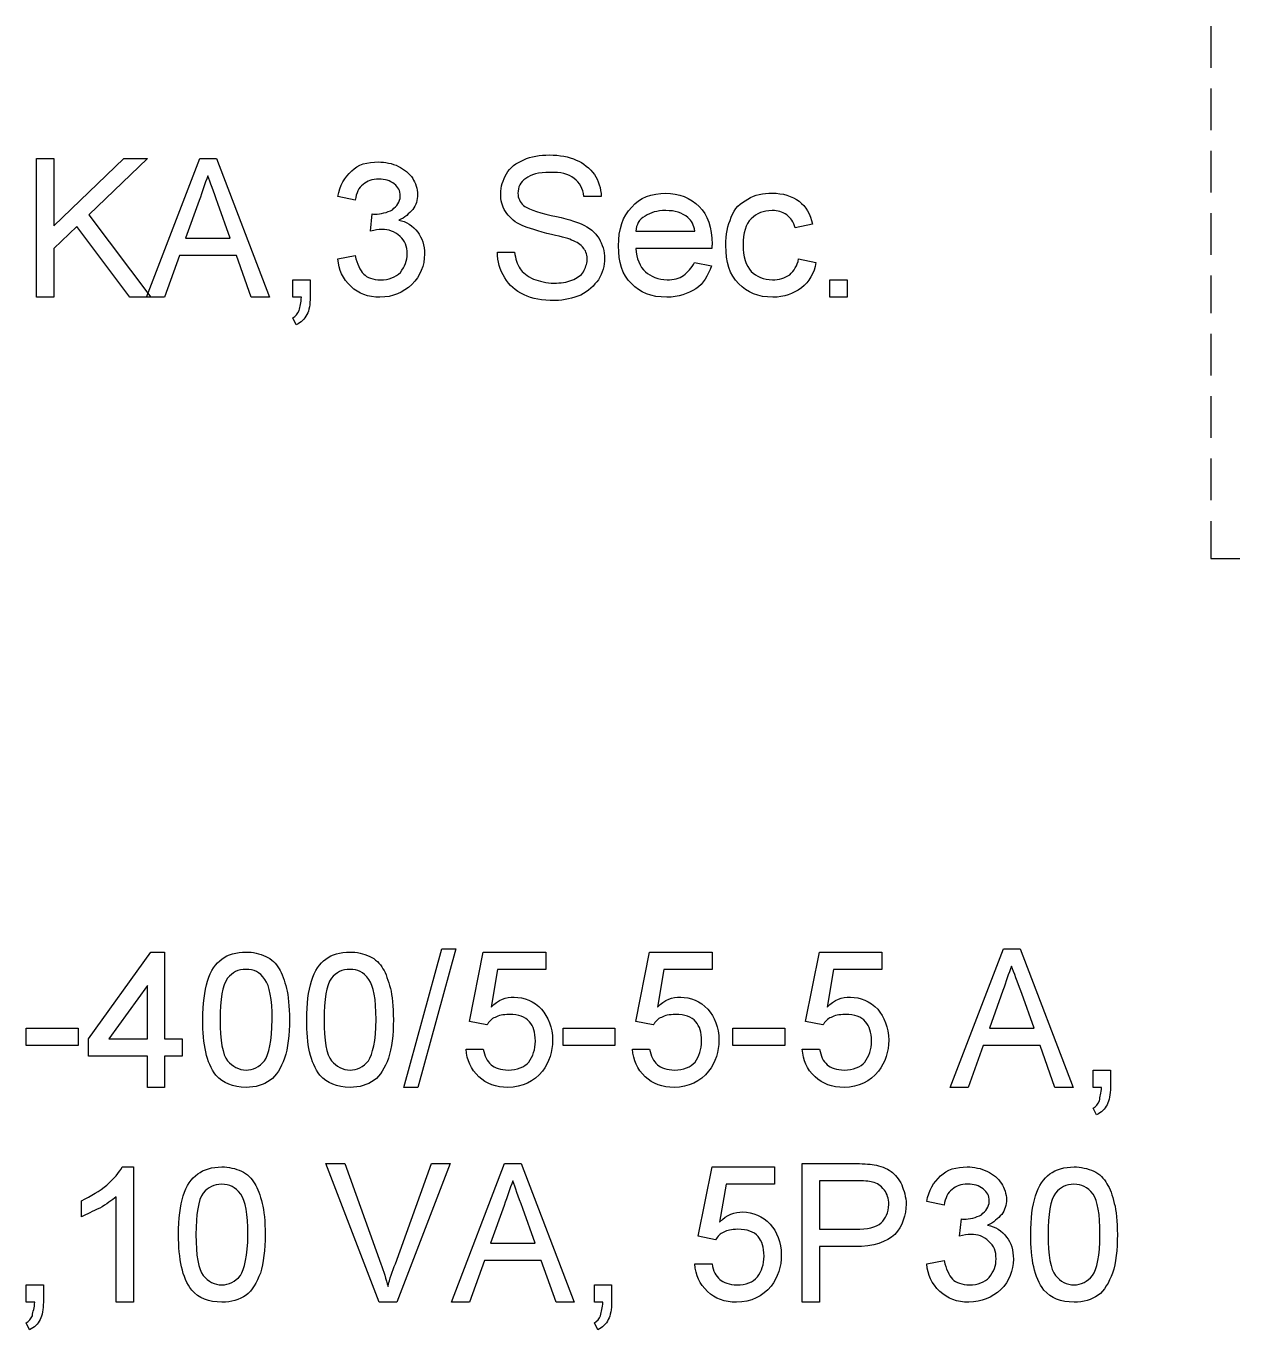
# Model space of a CAD drawing. Header units: millimetres. Extents: x 12 to 286, y 8 to 173.
# Drawn here: x 205.03 to 217.4, y 96.27 to 109.55 of the extents above; entities that cross this region are included whole.
import ezdxf

# ---------------------------------------------------------------- set-up
doc = ezdxf.new("R2010")
doc.units = ezdxf.units.MM
doc.layers.get('0').update_dxf_attribs({"linetype": 'CONTINUOUS'})

msp = doc.modelspace()

# ---------------------------------------------------------------- linework, layer by layer
at = {"color": 0}
for p, q in [((217.099, 109.545), (217.099, 109.121)), ((217.099, 108.909), (217.099, 108.486)), ((205.14, 106.785), (205.14, 108.197)), ((205.14, 108.197), (205.317, 108.197)), ((205.317, 108.197), (205.317, 107.51)), ((205.317, 107.51), (206.029, 108.197)), ((206.269, 108.197), (205.674, 107.623)), ((206.029, 108.197), (206.269, 108.197)), ((206.261, 106.785), (206.802, 108.197)), ((206.802, 108.197), (206.972, 108.197)), ((206.972, 108.197), (207.513, 106.785)), ((217.099, 108.275), (217.099, 107.851)), ((208.385, 107.774), (208.209, 107.81)), ((210.891, 107.81), (210.715, 107.81)), ((206.798, 107.771), (206.659, 107.385)), ((207.114, 107.385), (206.987, 107.739)), ((205.674, 107.623), (206.305, 106.785)), ((208.543, 107.457), (208.56, 107.633)), ((213.042, 107.527), (212.865, 107.491)), ((217.099, 107.64), (217.099, 107.217)), ((205.551, 107.505), (205.317, 107.28)), ((206.092, 106.785), (205.551, 107.505)), ((206.659, 107.385), (207.114, 107.385)), ((211.244, 107.457), (211.843, 107.457)), ((205.317, 107.28), (205.317, 106.785)), ((209.833, 107.244), (210.009, 107.244)), ((212.018, 107.28), (211.244, 107.28)), ((206.597, 107.208), (206.445, 106.785)), ((207.176, 107.208), (206.597, 107.208)), ((207.327, 106.785), (207.176, 107.208)), ((208.209, 107.174), (208.385, 107.208)), ((211.84, 107.138), (212.014, 107.104)), ((211.84, 107.138), (211.84, 107.138)), ((212.901, 107.174), (213.078, 107.138)), ((217.099, 107.005), (217.099, 106.623)), ((207.75, 106.785), (207.75, 106.962)), ((207.75, 106.962), (207.927, 106.962)), ((207.927, 106.962), (207.927, 106.785)), ((213.218, 106.785), (213.218, 106.962)), ((213.218, 106.962), (213.395, 106.962)), ((213.395, 106.962), (213.395, 106.785)), ((205.317, 106.785), (205.14, 106.785)), ((206.305, 106.785), (206.092, 106.785)), ((206.445, 106.785), (206.261, 106.785)), ((207.513, 106.785), (207.327, 106.785)), ((207.838, 106.785), (207.75, 106.785)), ((213.395, 106.785), (213.218, 106.785)), ((207.786, 106.503), (207.75, 106.575)), ((217.099, 106.412), (217.099, 105.989)), ((217.099, 105.777), (217.099, 105.354)), ((217.099, 105.142), (217.099, 104.719)), ((217.099, 104.506), (217.099, 104.126)), ((217.099, 104.126), (217.395, 104.126)), ((205.669, 99.2367), (206.305, 100.119)), ((206.305, 100.119), (206.445, 100.119)), ((206.445, 100.119), (206.445, 99.2367)), ((208.88, 98.7418), (209.267, 100.153)), ((209.412, 100.153), (209.024, 98.7418)), ((209.267, 100.153), (209.412, 100.153)), ((209.55, 99.4131), (209.69, 100.119)), ((209.69, 100.119), (210.326, 100.119)), ((210.326, 100.119), (210.326, 99.9423)), ((211.244, 99.4131), (211.384, 100.119)), ((211.384, 100.119), (212.019, 100.119)), ((212.019, 100.119), (212.019, 99.9423)), ((212.972, 99.4131), (213.114, 100.119)), ((213.114, 100.119), (213.747, 100.119)), ((213.747, 100.119), (213.747, 99.9423)), ((214.445, 98.7418), (214.986, 100.153)), ((214.986, 100.153), (215.156, 100.153)), ((215.156, 100.153), (215.698, 98.7418)), ((209.834, 99.9423), (209.769, 99.5578)), ((210.326, 99.9423), (209.834, 99.9423)), ((211.527, 99.9423), (211.463, 99.5578)), ((212.019, 99.9423), (211.527, 99.9423)), ((213.257, 99.9423), (213.191, 99.5578)), ((213.747, 99.9423), (213.257, 99.9423)), ((206.269, 99.7797), (205.878, 99.2367)), ((206.269, 99.2367), (206.269, 99.7797)), ((214.982, 99.7285), (214.844, 99.3429)), ((215.298, 99.3429), (215.173, 99.6957)), ((206.834, 99.4297), (206.834, 99.4297)), ((207.892, 99.4297), (207.892, 99.4297)), ((209.726, 99.3771), (209.55, 99.4131)), ((211.42, 99.3771), (211.244, 99.4131)), ((213.148, 99.3771), (212.972, 99.4131)), ((205.034, 99.1665), (205.034, 99.3429)), ((205.034, 99.3429), (205.563, 99.3429)), ((205.563, 99.3429), (205.563, 99.1665)), ((210.502, 99.1665), (210.502, 99.3429)), ((210.502, 99.3429), (211.031, 99.3429)), ((211.031, 99.3429), (211.031, 99.1665)), ((212.232, 99.1665), (212.232, 99.3429)), ((212.232, 99.3429), (212.761, 99.3429)), ((212.761, 99.3429), (212.761, 99.1665)), ((214.844, 99.3429), (215.298, 99.3429)), ((205.563, 99.1665), (205.034, 99.1665)), ((205.669, 99.0604), (205.669, 99.2367)), ((205.878, 99.2367), (206.269, 99.2367)), ((206.445, 99.2367), (206.622, 99.2367)), ((206.622, 99.2367), (206.622, 99.0604)), ((211.031, 99.1665), (210.502, 99.1665)), ((212.761, 99.1665), (212.232, 99.1665)), ((214.781, 99.1665), (214.629, 98.7418)), ((215.36, 99.1665), (214.781, 99.1665)), ((215.511, 98.7418), (215.36, 99.1665)), ((206.269, 99.0604), (205.669, 99.0604)), ((206.269, 98.7418), (206.269, 99.0604)), ((206.622, 99.0604), (206.445, 99.0604)), ((206.445, 99.0604), (206.445, 98.7418)), ((209.514, 99.1306), (209.69, 99.1306)), ((211.208, 99.1306), (211.384, 99.1306)), ((212.937, 99.1306), (213.114, 99.1306)), ((215.9, 98.7418), (215.9, 98.9182)), ((215.9, 98.9182), (216.076, 98.9182)), ((216.076, 98.9182), (216.076, 98.7418)), ((206.445, 98.7418), (206.269, 98.7418)), ((209.024, 98.7418), (208.88, 98.7418)), ((214.629, 98.7418), (214.445, 98.7418)), ((215.698, 98.7418), (215.511, 98.7418)), ((215.987, 98.7418), (215.9, 98.7418)), ((215.936, 98.461), (215.9, 98.5312)), ((208.631, 96.5549), (208.087, 97.966)), ((208.087, 97.966), (208.279, 97.966)), ((208.279, 97.966), (208.647, 96.9451)), ((208.795, 96.9451), (209.161, 97.966)), ((209.354, 97.966), (208.811, 96.5549)), ((209.161, 97.966), (209.354, 97.966)), ((209.365, 96.5549), (209.906, 97.966)), ((209.906, 97.966), (210.076, 97.966)), ((210.076, 97.966), (210.616, 96.5549)), ((212.937, 96.5549), (212.937, 97.966)), ((212.937, 97.966), (213.459, 97.966)), ((206.014, 97.9318), (206.128, 97.9318)), ((206.128, 97.9318), (206.128, 96.5549)), ((211.879, 97.2263), (212.019, 97.9318)), ((212.019, 97.9318), (212.655, 97.9318)), ((212.655, 97.9318), (212.655, 97.7554)), ((212.163, 97.7554), (212.097, 97.3709)), ((212.655, 97.7554), (212.163, 97.7554)), ((213.477, 97.7896), (213.114, 97.7896)), ((213.114, 97.7896), (213.114, 97.2965)), ((205.599, 97.4245), (205.599, 97.5872)), ((205.952, 96.5549), (205.952, 97.627)), ((214.383, 97.5431), (214.206, 97.579)), ((209.901, 97.5402), (209.763, 97.1543)), ((210.217, 97.1543), (210.092, 97.5085)), ((213.114, 97.2965), (213.482, 97.2965)), ((214.54, 97.2263), (214.558, 97.4026)), ((206.587, 97.2425), (206.587, 97.2425)), ((212.055, 97.1903), (211.879, 97.2263)), ((215.265, 97.2425), (215.265, 97.2425)), ((209.763, 97.1543), (210.217, 97.1543)), ((213.472, 97.1201), (213.114, 97.1201)), ((213.114, 97.1201), (213.114, 96.5549)), ((209.702, 96.9779), (209.55, 96.5549)), ((210.28, 96.9779), (209.702, 96.9779)), ((210.432, 96.5549), (210.28, 96.9779)), ((211.843, 96.9437), (212.019, 96.9437)), ((214.206, 96.9437), (214.383, 96.9779)), ((205.034, 96.5549), (205.034, 96.7313)), ((205.034, 96.7313), (205.21, 96.7313)), ((205.21, 96.7313), (205.21, 96.5549)), ((210.821, 96.5549), (210.821, 96.7313)), ((210.821, 96.7313), (210.997, 96.7313)), ((210.997, 96.7313), (210.997, 96.5549)), ((205.122, 96.5549), (205.034, 96.5549)), ((206.128, 96.5549), (205.952, 96.5549)), ((208.811, 96.5549), (208.631, 96.5549)), ((209.55, 96.5549), (209.365, 96.5549)), ((210.616, 96.5549), (210.432, 96.5549)), ((210.907, 96.5549), (210.821, 96.5549)), ((213.114, 96.5549), (212.937, 96.5549)), ((205.07, 96.2724), (205.034, 96.3443)), ((210.855, 96.2724), (210.821, 96.3443))]:
    msp.add_line(p, q, dxfattribs=at)
for points in [[(209.927, 108.04), (209.959, 108.108), (210.027, 108.15), (210.104, 108.183)], [(210.104, 108.183), (210.173, 108.22), (210.268, 108.233), (210.363, 108.233)], [(210.363, 108.233), (210.467, 108.233), (210.559, 108.216), (210.637, 108.181)], [(210.637, 108.181), (210.707, 108.152), (210.778, 108.097), (210.821, 108.033)], [(208.209, 107.81), (208.23, 107.921), (208.277, 108.008), (208.35, 108.07)], [(208.35, 108.07), (208.411, 108.137), (208.512, 108.162), (208.621, 108.162)], [(208.621, 108.162), (208.687, 108.162), (208.764, 108.147), (208.826, 108.117)], [(208.826, 108.117), (208.883, 108.089), (208.938, 108.045), (208.971, 107.993)], [(209.867, 107.837), (209.867, 107.912), (209.888, 107.976), (209.927, 108.04)], [(210.368, 108.056), (210.253, 108.056), (210.173, 108.035), (210.122, 107.993)], [(210.616, 107.993), (210.557, 108.044), (210.479, 108.056), (210.368, 108.056)], [(206.886, 108.02), (206.853, 107.943), (206.83, 107.859), (206.798, 107.771)], [(206.987, 107.739), (206.941, 107.867), (206.911, 107.95), (206.886, 108.02)], [(208.467, 107.932), (208.421, 107.903), (208.398, 107.844), (208.385, 107.774)], [(208.627, 107.986), (208.554, 107.986), (208.51, 107.968), (208.467, 107.932)], [(208.784, 107.938), (208.74, 107.973), (208.69, 107.986), (208.627, 107.986)], [(208.844, 107.813), (208.844, 107.873), (208.824, 107.904), (208.784, 107.938)], [(208.971, 107.993), (208.998, 107.951), (209.021, 107.887), (209.021, 107.829)], [(210.122, 107.993), (210.067, 107.961), (210.043, 107.902), (210.043, 107.844)], [(210.715, 107.81), (210.705, 107.891), (210.672, 107.951), (210.616, 107.993)], [(210.821, 108.033), (210.863, 107.975), (210.888, 107.892), (210.891, 107.81)], [(208.764, 107.676), (208.808, 107.714), (208.844, 107.752), (208.844, 107.813)], [(209.021, 107.829), (209.021, 107.778), (209.004, 107.722), (208.972, 107.677)], [(209.917, 107.658), (209.88, 107.714), (209.867, 107.771), (209.867, 107.837)], [(210.043, 107.844), (210.043, 107.793), (210.063, 107.752), (210.099, 107.719)], [(211.201, 107.703), (211.281, 107.797), (211.406, 107.844), (211.55, 107.844)], [(211.55, 107.844), (211.679, 107.844), (211.8, 107.798), (211.889, 107.708)], [(212.215, 107.599), (212.247, 107.692), (212.309, 107.742), (212.385, 107.782)], [(212.385, 107.782), (212.455, 107.831), (212.542, 107.844), (212.631, 107.844)], [(212.631, 107.844), (212.739, 107.844), (212.834, 107.816), (212.906, 107.761)], [(208.587, 107.63), (208.645, 107.632), (208.712, 107.646), (208.764, 107.676)], [(208.972, 107.677), (208.933, 107.64), (208.893, 107.594), (208.829, 107.568)], [(210.065, 107.524), (209.992, 107.561), (209.95, 107.604), (209.917, 107.658)], [(210.099, 107.719), (210.129, 107.692), (210.229, 107.652), (210.381, 107.618)], [(211.067, 107.307), (211.067, 107.479), (211.111, 107.608), (211.201, 107.703)], [(211.55, 107.667), (211.457, 107.667), (211.395, 107.648), (211.339, 107.61)], [(211.774, 107.596), (211.715, 107.644), (211.641, 107.667), (211.55, 107.667)], [(211.889, 107.708), (211.973, 107.628), (212.019, 107.49), (212.019, 107.325)], [(212.633, 107.667), (212.54, 107.667), (212.474, 107.64), (212.419, 107.583)], [(212.78, 107.623), (212.733, 107.655), (212.69, 107.667), (212.633, 107.667)], [(212.906, 107.761), (212.976, 107.71), (213.023, 107.629), (213.042, 107.527)], [(208.56, 107.633), (208.56, 107.632), (208.58, 107.63), (208.587, 107.63)], [(208.829, 107.568), (208.905, 107.559), (208.975, 107.509), (209.022, 107.448)], [(210.338, 107.435), (210.203, 107.473), (210.116, 107.497), (210.065, 107.524)], [(210.381, 107.618), (210.527, 107.589), (210.637, 107.553), (210.692, 107.527)], [(210.692, 107.527), (210.767, 107.501), (210.83, 107.44), (210.869, 107.382)], [(211.339, 107.61), (211.273, 107.579), (211.249, 107.52), (211.244, 107.457)], [(211.843, 107.457), (211.835, 107.519), (211.811, 107.564), (211.774, 107.596)], [(212.16, 107.311), (212.16, 107.422), (212.179, 107.516), (212.215, 107.599)], [(212.419, 107.583), (212.36, 107.531), (212.336, 107.437), (212.336, 107.316)], [(212.865, 107.491), (212.85, 107.55), (212.821, 107.593), (212.78, 107.623)], [(208.657, 107.474), (208.618, 107.48), (208.588, 107.469), (208.543, 107.457)], [(208.842, 107.404), (208.782, 107.457), (208.732, 107.474), (208.657, 107.474)], [(208.915, 107.226), (208.915, 107.305), (208.891, 107.357), (208.842, 107.404)], [(209.022, 107.448), (209.068, 107.39), (209.091, 107.313), (209.091, 107.224)], [(210.589, 107.367), (210.546, 107.388), (210.468, 107.404), (210.338, 107.435)], [(210.869, 107.382), (210.902, 107.325), (210.925, 107.255), (210.925, 107.178)], [(209.908, 106.983), (209.859, 107.064), (209.835, 107.147), (209.833, 107.244)], [(210.009, 107.244), (210.017, 107.176), (210.035, 107.119), (210.065, 107.075)], [(210.713, 107.281), (210.679, 107.327), (210.648, 107.344), (210.589, 107.367)], [(210.749, 107.163), (210.749, 107.211), (210.738, 107.249), (210.713, 107.281)], [(211.2, 106.923), (211.102, 107.016), (211.067, 107.141), (211.067, 107.307)], [(211.244, 107.28), (211.25, 107.177), (211.282, 107.098), (211.341, 107.043)], [(212.019, 107.325), (212.019, 107.323), (212.019, 107.299), (212.018, 107.28)], [(212.292, 106.922), (212.196, 107.014), (212.16, 107.142), (212.16, 107.311)], [(212.336, 107.316), (212.336, 107.203), (212.364, 107.103), (212.419, 107.046)], [(208.343, 106.894), (208.256, 106.977), (208.22, 107.06), (208.209, 107.174)], [(208.385, 107.208), (208.405, 107.122), (208.434, 107.059), (208.472, 107.02)], [(208.846, 107.038), (208.891, 107.1), (208.915, 107.152), (208.915, 107.226)], [(209.091, 107.224), (209.091, 107.108), (209.048, 106.998), (208.963, 106.914)], [(210.712, 107.043), (210.725, 107.087), (210.749, 107.119), (210.749, 107.163)], [(210.925, 107.178), (210.925, 107.112), (210.905, 107.031), (210.863, 106.963)], [(211.73, 107.005), (211.767, 107.042), (211.814, 107.078), (211.84, 107.138)], [(212.81, 107.014), (212.853, 107.056), (212.889, 107.103), (212.901, 107.174)], [(213.078, 107.138), (213.058, 107.028), (213.01, 106.943), (212.93, 106.879)], [(208.472, 107.02), (208.505, 106.986), (208.568, 106.962), (208.643, 106.962)], [(208.643, 106.962), (208.729, 106.962), (208.799, 106.988), (208.846, 107.038)], [(210.105, 106.809), (210.013, 106.852), (209.955, 106.905), (209.908, 106.983)], [(210.065, 107.075), (210.087, 107.041), (210.14, 106.995), (210.202, 106.968)], [(210.593, 106.958), (210.64, 106.98), (210.686, 107.006), (210.712, 107.043)], [(211.341, 107.043), (211.391, 106.998), (211.474, 106.962), (211.562, 106.962)], [(211.562, 106.962), (211.628, 106.962), (211.685, 106.976), (211.73, 107.005)], [(212.014, 107.104), (211.975, 107.002), (211.933, 106.925), (211.855, 106.87)], [(212.419, 107.046), (212.47, 106.998), (212.546, 106.962), (212.634, 106.962)], [(212.634, 106.962), (212.7, 106.962), (212.763, 106.98), (212.81, 107.014)], [(208.638, 106.785), (208.518, 106.785), (208.421, 106.821), (208.343, 106.894)], [(208.963, 106.914), (208.872, 106.832), (208.769, 106.785), (208.638, 106.785)], [(210.202, 106.968), (210.258, 106.95), (210.334, 106.928), (210.411, 106.928)], [(210.411, 106.928), (210.475, 106.928), (210.541, 106.937), (210.593, 106.958)], [(210.863, 106.963), (210.819, 106.908), (210.761, 106.843), (210.683, 106.806)], [(211.559, 106.785), (211.396, 106.785), (211.288, 106.831), (211.2, 106.923)], [(211.855, 106.87), (211.774, 106.821), (211.679, 106.785), (211.559, 106.785)], [(212.64, 106.785), (212.488, 106.785), (212.379, 106.831), (212.292, 106.922)], [(212.93, 106.879), (212.842, 106.821), (212.755, 106.785), (212.64, 106.785)], [(207.815, 106.648), (207.819, 106.691), (207.837, 106.725), (207.838, 106.785)], [(207.927, 106.785), (207.927, 106.712), (207.916, 106.653), (207.894, 106.608)], [(210.418, 106.751), (210.287, 106.751), (210.19, 106.77), (210.105, 106.809)], [(210.683, 106.806), (210.603, 106.775), (210.516, 106.751), (210.418, 106.751)], [(207.75, 106.575), (207.779, 106.591), (207.801, 106.615), (207.815, 106.648)], [(207.894, 106.608), (207.87, 106.564), (207.834, 106.528), (207.786, 106.503)], [(207.029, 100.048), (207.088, 100.095), (207.176, 100.119), (207.275, 100.119)], [(207.275, 100.119), (207.341, 100.119), (207.414, 100.104), (207.475, 100.075)], [(208.088, 100.048), (208.146, 100.095), (208.234, 100.119), (208.333, 100.119)], [(208.333, 100.119), (208.399, 100.119), (208.472, 100.104), (208.533, 100.075)], [(206.882, 99.8238), (206.911, 99.9314), (206.965, 100.002), (207.029, 100.048)], [(207.475, 100.075), (207.532, 100.048), (207.581, 100.004), (207.61, 99.949)], [(207.61, 99.949), (207.64, 99.9035), (207.665, 99.8266), (207.686, 99.7493)], [(207.941, 99.8238), (207.97, 99.9314), (208.023, 100.002), (208.088, 100.048)], [(208.533, 100.075), (208.591, 100.048), (208.639, 100.004), (208.668, 99.949)], [(208.668, 99.949), (208.698, 99.9035), (208.723, 99.8266), (208.744, 99.7493)], [(215.07, 99.9765), (215.037, 99.8996), (215.014, 99.8167), (214.982, 99.7285)], [(215.173, 99.6957), (215.126, 99.8238), (215.097, 99.9063), (215.07, 99.9765)], [(206.834, 99.4297), (206.834, 99.5948), (206.851, 99.7204), (206.882, 99.8238)], [(207.085, 99.8527), (207.034, 99.7825), (207.01, 99.635), (207.01, 99.4311)], [(207.274, 99.9423), (207.193, 99.9423), (207.136, 99.912), (207.085, 99.8527)], [(207.466, 99.8403), (207.409, 99.9187), (207.355, 99.9423), (207.274, 99.9423)], [(207.54, 99.4311), (207.54, 99.6417), (207.514, 99.7726), (207.466, 99.8403)], [(207.892, 99.4297), (207.892, 99.5948), (207.909, 99.7204), (207.941, 99.8238)], [(208.143, 99.8527), (208.092, 99.7825), (208.069, 99.635), (208.069, 99.4311)], [(208.332, 99.9423), (208.252, 99.9423), (208.194, 99.912), (208.143, 99.8527)], [(208.525, 99.8403), (208.467, 99.9187), (208.413, 99.9423), (208.332, 99.9423)], [(208.598, 99.4311), (208.598, 99.6417), (208.573, 99.7726), (208.525, 99.8403)], [(207.686, 99.7493), (207.704, 99.6763), (207.716, 99.5634), (207.716, 99.4297)], [(208.744, 99.7493), (208.762, 99.6763), (208.774, 99.5634), (208.774, 99.4297)], [(209.769, 99.5578), (209.842, 99.6364), (209.924, 99.6597), (210.006, 99.6597)], [(210.006, 99.6597), (210.105, 99.6597), (210.209, 99.6184), (210.283, 99.537)], [(211.463, 99.5578), (211.536, 99.6364), (211.617, 99.6597), (211.7, 99.6597)], [(211.7, 99.6597), (211.798, 99.6597), (211.902, 99.6184), (211.977, 99.537)], [(213.191, 99.5578), (213.264, 99.6364), (213.345, 99.6597), (213.428, 99.6597)], [(213.428, 99.6597), (213.527, 99.6597), (213.63, 99.6184), (213.706, 99.537)], [(206.968, 98.8646), (206.868, 98.9954), (206.834, 99.1775), (206.834, 99.4297)], [(207.01, 99.4311), (207.01, 99.2202), (207.035, 99.0741), (207.086, 99.012)], [(207.462, 99.012), (207.504, 99.0783), (207.54, 99.2131), (207.54, 99.4311)], [(207.716, 99.4297), (207.716, 99.278), (207.699, 99.1415), (207.666, 99.0381)], [(208.026, 98.8646), (207.927, 98.9954), (207.892, 99.1775), (207.892, 99.4297)], [(208.069, 99.4311), (208.069, 99.2202), (208.093, 99.0741), (208.145, 99.012)], [(208.521, 99.012), (208.562, 99.0783), (208.598, 99.2131), (208.598, 99.4311)], [(208.774, 99.4297), (208.774, 99.278), (208.758, 99.1415), (208.724, 99.0381)], [(209.812, 99.453), (209.773, 99.4435), (209.749, 99.4089), (209.726, 99.3771)], [(209.954, 99.4833), (209.888, 99.4833), (209.845, 99.4738), (209.812, 99.453)], [(210.159, 99.4103), (210.116, 99.46), (210.052, 99.4833), (209.954, 99.4833)], [(210.283, 99.537), (210.349, 99.4615), (210.396, 99.351), (210.396, 99.223)], [(211.505, 99.453), (211.466, 99.4435), (211.442, 99.4089), (211.42, 99.3771)], [(211.647, 99.4833), (211.581, 99.4833), (211.539, 99.4738), (211.505, 99.453)], [(211.853, 99.4103), (211.81, 99.46), (211.744, 99.4833), (211.647, 99.4833)], [(211.977, 99.537), (212.043, 99.4615), (212.09, 99.351), (212.09, 99.223)], [(213.233, 99.453), (213.195, 99.4435), (213.172, 99.4089), (213.148, 99.3771)], [(213.376, 99.4833), (213.309, 99.4833), (213.267, 99.4738), (213.233, 99.453)], [(213.582, 99.4103), (213.538, 99.46), (213.473, 99.4833), (213.376, 99.4833)], [(213.706, 99.537), (213.771, 99.4615), (213.819, 99.351), (213.819, 99.223)], [(210.22, 99.2117), (210.22, 99.3041), (210.201, 99.362), (210.159, 99.4103)], [(211.913, 99.2117), (211.913, 99.3041), (211.894, 99.362), (211.853, 99.4103)], [(213.643, 99.2117), (213.643, 99.3041), (213.622, 99.362), (213.582, 99.4103)], [(210.154, 98.9997), (210.196, 99.0618), (210.22, 99.1235), (210.22, 99.2117)], [(210.396, 99.223), (210.396, 99.1059), (210.362, 98.9954), (210.292, 98.9058)], [(211.846, 98.9997), (211.89, 99.0618), (211.913, 99.1235), (211.913, 99.2117)], [(212.09, 99.223), (212.09, 99.1059), (212.055, 98.9954), (211.985, 98.9058)], [(213.575, 98.9997), (213.618, 99.0618), (213.643, 99.1235), (213.643, 99.2117)], [(213.819, 99.223), (213.819, 99.1059), (213.783, 98.9954), (213.713, 98.9058)], [(207.666, 99.0381), (207.628, 98.9418), (207.585, 98.8603), (207.52, 98.8138)], [(208.724, 99.0381), (208.686, 98.9418), (208.643, 98.8603), (208.578, 98.8138)], [(209.646, 98.8494), (209.561, 98.9309), (209.525, 99.0134), (209.514, 99.1306)], [(209.69, 99.1306), (209.703, 99.0604), (209.729, 99.0078), (209.769, 98.9722)], [(211.339, 98.8494), (211.255, 98.9309), (211.219, 99.0134), (211.208, 99.1306)], [(211.384, 99.1306), (211.396, 99.0604), (211.423, 99.0078), (211.463, 98.9722)], [(213.068, 98.8494), (212.983, 98.9309), (212.948, 99.0134), (212.937, 99.1306)], [(213.114, 99.1306), (213.126, 99.0604), (213.152, 99.0078), (213.191, 98.9722)], [(207.086, 99.012), (207.136, 98.9542), (207.201, 98.9182), (207.275, 98.9182)], [(207.275, 98.9182), (207.344, 98.9182), (207.411, 98.9499), (207.462, 99.012)], [(208.145, 99.012), (208.194, 98.9542), (208.259, 98.9182), (208.333, 98.9182)], [(208.333, 98.9182), (208.402, 98.9182), (208.47, 98.9499), (208.521, 99.012)], [(209.769, 98.9722), (209.806, 98.9418), (209.867, 98.9182), (209.943, 98.9182)], [(210.292, 98.9058), (210.206, 98.8011), (210.09, 98.7418), (209.941, 98.7418)], [(209.943, 98.9182), (210.036, 98.9182), (210.108, 98.946), (210.154, 98.9997)], [(211.463, 98.9722), (211.5, 98.9418), (211.56, 98.9182), (211.636, 98.9182)], [(211.985, 98.9058), (211.899, 98.8011), (211.782, 98.7418), (211.635, 98.7418)], [(211.636, 98.9182), (211.73, 98.9182), (211.802, 98.946), (211.846, 98.9997)], [(213.191, 98.9722), (213.228, 98.9418), (213.289, 98.9182), (213.365, 98.9182)], [(213.365, 98.9182), (213.458, 98.9182), (213.53, 98.946), (213.575, 98.9997)], [(213.713, 98.9058), (213.628, 98.8011), (213.512, 98.7418), (213.365, 98.7418)], [(207.275, 98.7418), (207.138, 98.7418), (207.042, 98.7834), (206.968, 98.8646)], [(207.52, 98.8138), (207.45, 98.7654), (207.373, 98.7418), (207.275, 98.7418)], [(208.333, 98.7418), (208.197, 98.7418), (208.1, 98.7834), (208.026, 98.8646)], [(208.578, 98.8138), (208.508, 98.7654), (208.431, 98.7418), (208.333, 98.7418)], [(209.941, 98.7418), (209.82, 98.7418), (209.722, 98.7778), (209.646, 98.8494)], [(211.635, 98.7418), (211.512, 98.7418), (211.416, 98.7778), (211.339, 98.8494)], [(213.365, 98.7418), (213.242, 98.7418), (213.144, 98.7778), (213.068, 98.8494)], [(215.965, 98.6042), (215.969, 98.6469), (215.985, 98.6825), (215.987, 98.7418)], [(216.076, 98.7418), (216.076, 98.6688), (216.065, 98.6095), (216.042, 98.5654)], [(215.9, 98.5312), (215.929, 98.5478), (215.951, 98.5711), (215.965, 98.6042)], [(216.042, 98.5654), (216.02, 98.5202), (215.984, 98.4857), (215.936, 98.461)], [(213.459, 97.966), (213.542, 97.966), (213.622, 97.9622), (213.67, 97.9523)], [(213.67, 97.9523), (213.73, 97.9456), (213.796, 97.9191), (213.843, 97.8863)], [(205.857, 97.747), (205.927, 97.8133), (205.984, 97.8725), (206.014, 97.9318)], [(206.635, 97.6369), (206.664, 97.7427), (206.718, 97.8147), (206.783, 97.8599)], [(206.783, 97.8599), (206.841, 97.9068), (206.929, 97.9318), (207.028, 97.9318)], [(207.028, 97.9318), (207.094, 97.9318), (207.166, 97.9166), (207.228, 97.8877)], [(207.228, 97.8877), (207.286, 97.8613), (207.333, 97.8158), (207.363, 97.7607)], [(213.843, 97.8863), (213.88, 97.856), (213.924, 97.8076), (213.953, 97.7484)], [(214.206, 97.579), (214.227, 97.6905), (214.274, 97.7773), (214.347, 97.8394)], [(214.347, 97.8394), (214.408, 97.9068), (214.51, 97.9318), (214.618, 97.9318)], [(214.618, 97.9318), (214.685, 97.9318), (214.762, 97.9166), (214.824, 97.8863)], [(214.824, 97.8863), (214.88, 97.8588), (214.936, 97.8147), (214.968, 97.7621)], [(215.314, 97.6369), (215.343, 97.7427), (215.396, 97.8147), (215.46, 97.8599)], [(215.46, 97.8599), (215.52, 97.9068), (215.608, 97.9318), (215.706, 97.9318)], [(215.706, 97.9318), (215.772, 97.9318), (215.845, 97.9166), (215.906, 97.8877)], [(215.906, 97.8877), (215.965, 97.8613), (216.011, 97.8158), (216.04, 97.7607)], [(205.599, 97.5872), (205.697, 97.6394), (205.784, 97.6849), (205.857, 97.747)], [(207.026, 97.7554), (206.945, 97.7554), (206.889, 97.7251), (206.838, 97.6658)], [(207.22, 97.6535), (207.161, 97.7304), (207.108, 97.7554), (207.026, 97.7554)], [(207.363, 97.7607), (207.393, 97.7166), (207.418, 97.6394), (207.439, 97.561)], [(209.991, 97.7896), (209.958, 97.7124), (209.935, 97.6284), (209.901, 97.5402)], [(210.092, 97.5085), (210.045, 97.6369), (210.016, 97.7194), (209.991, 97.7896)], [(213.654, 97.7773), (213.618, 97.7896), (213.564, 97.7896), (213.477, 97.7896)], [(213.774, 97.6962), (213.735, 97.7456), (213.703, 97.765), (213.654, 97.7773)], [(213.819, 97.5487), (213.819, 97.6161), (213.804, 97.6545), (213.774, 97.6962)], [(213.953, 97.7484), (213.971, 97.6919), (213.996, 97.6242), (213.996, 97.554)], [(214.464, 97.7015), (214.419, 97.6725), (214.395, 97.6133), (214.383, 97.5431)], [(214.624, 97.7554), (214.551, 97.7554), (214.507, 97.7374), (214.464, 97.7015)], [(214.781, 97.7071), (214.737, 97.7427), (214.687, 97.7554), (214.624, 97.7554)], [(214.842, 97.5829), (214.842, 97.6422), (214.821, 97.6739), (214.781, 97.7071)], [(214.968, 97.7621), (214.995, 97.7209), (215.018, 97.6559), (215.018, 97.5981)], [(215.704, 97.7554), (215.624, 97.7554), (215.567, 97.7251), (215.517, 97.6658)], [(215.899, 97.6535), (215.839, 97.7304), (215.786, 97.7554), (215.704, 97.7554)], [(216.04, 97.7607), (216.071, 97.7166), (216.097, 97.6394), (216.116, 97.561)], [(205.952, 97.627), (205.909, 97.5953), (205.853, 97.5501), (205.784, 97.5113)], [(206.587, 97.2425), (206.587, 97.4079), (206.603, 97.5335), (206.635, 97.6369)], [(206.838, 97.6658), (206.787, 97.5953), (206.764, 97.4478), (206.764, 97.2425)], [(207.293, 97.2425), (207.293, 97.4549), (207.268, 97.5857), (207.22, 97.6535)], [(207.439, 97.561), (207.457, 97.488), (207.469, 97.3762), (207.469, 97.2425)], [(213.996, 97.554), (213.996, 97.4411), (213.957, 97.3296), (213.881, 97.2453)], [(214.762, 97.4453), (214.806, 97.4838), (214.842, 97.5212), (214.842, 97.5829)], [(215.018, 97.5981), (215.018, 97.5473), (215.001, 97.4919), (214.97, 97.4467)], [(215.265, 97.2425), (215.265, 97.4079), (215.281, 97.5335), (215.314, 97.6369)], [(215.517, 97.6658), (215.465, 97.5953), (215.441, 97.4478), (215.441, 97.2425)], [(215.97, 97.2425), (215.97, 97.4549), (215.947, 97.5857), (215.899, 97.6535)], [(216.116, 97.561), (216.136, 97.488), (216.147, 97.3762), (216.147, 97.2425)], [(205.784, 97.5113), (205.712, 97.4838), (205.653, 97.4439), (205.599, 97.4245)], [(212.097, 97.3709), (212.17, 97.4492), (212.251, 97.4729), (212.334, 97.4729)], [(212.334, 97.4729), (212.433, 97.4729), (212.536, 97.4316), (212.612, 97.3501)], [(213.742, 97.361), (213.783, 97.4079), (213.819, 97.4672), (213.819, 97.5487)], [(214.584, 97.3998), (214.642, 97.4012), (214.709, 97.415), (214.762, 97.4453)], [(214.97, 97.4467), (214.93, 97.4094), (214.89, 97.3638), (214.826, 97.3377)], [(212.281, 97.2965), (212.215, 97.2965), (212.174, 97.2866), (212.139, 97.2661)], [(212.488, 97.2234), (212.444, 97.2728), (212.379, 97.2965), (212.281, 97.2965)], [(212.612, 97.3501), (212.678, 97.2742), (212.725, 97.1642), (212.725, 97.0361)], [(213.482, 97.2965), (213.599, 97.2965), (213.689, 97.3183), (213.742, 97.361)], [(214.558, 97.4026), (214.558, 97.4012), (214.577, 97.3998), (214.584, 97.3998)], [(214.826, 97.3377), (214.902, 97.3282), (214.973, 97.2785), (215.019, 97.2178)], [(206.721, 96.6777), (206.622, 96.8072), (206.587, 96.9906), (206.587, 97.2425)], [(206.764, 97.2425), (206.764, 97.0319), (206.788, 96.8872), (206.839, 96.8252)], [(207.216, 96.8252), (207.257, 96.8911), (207.293, 97.0262), (207.293, 97.2425)], [(207.469, 97.2425), (207.469, 97.0911), (207.453, 96.9532), (207.42, 96.8513)], [(212.139, 97.2661), (212.101, 97.2566), (212.077, 97.222), (212.055, 97.1903)], [(212.549, 97.0248), (212.549, 97.1158), (212.528, 97.1751), (212.488, 97.2234)], [(213.881, 97.2453), (213.797, 97.167), (213.669, 97.1201), (213.472, 97.1201)], [(214.654, 97.2439), (214.616, 97.2495), (214.585, 97.2386), (214.54, 97.2263)], [(214.839, 97.1737), (214.78, 97.2263), (214.729, 97.2439), (214.654, 97.2439)], [(214.912, 96.9959), (214.912, 97.0746), (214.889, 97.1268), (214.839, 97.1737)], [(215.019, 97.2178), (215.065, 97.1599), (215.088, 97.0827), (215.088, 96.9931)], [(215.398, 96.6777), (215.301, 96.8072), (215.265, 96.9906), (215.265, 97.2425)], [(215.441, 97.2425), (215.441, 97.0319), (215.467, 96.8872), (215.518, 96.8252)], [(215.894, 96.8252), (215.936, 96.8911), (215.97, 97.0262), (215.97, 97.2425)], [(216.147, 97.2425), (216.147, 97.0911), (216.13, 96.9532), (216.099, 96.8513)], [(212.481, 96.8114), (212.525, 96.8735), (212.549, 96.9366), (212.549, 97.0248)], [(212.725, 97.0361), (212.725, 96.9176), (212.689, 96.8072), (212.62, 96.719)], [(208.647, 96.9451), (208.672, 96.8735), (208.701, 96.7853), (208.72, 96.7133)], [(208.72, 96.7133), (208.735, 96.7962), (208.766, 96.8678), (208.795, 96.9451)], [(211.974, 96.6625), (211.89, 96.7437), (211.854, 96.8266), (211.843, 96.9437)], [(212.019, 96.9437), (212.032, 96.8735), (212.058, 96.8195), (212.098, 96.7853)], [(214.34, 96.6639), (214.253, 96.7465), (214.217, 96.8294), (214.206, 96.9437)], [(214.383, 96.9779), (214.402, 96.8911), (214.431, 96.828), (214.469, 96.7892)], [(214.843, 96.8072), (214.889, 96.8692), (214.912, 96.9215), (214.912, 96.9959)], [(215.088, 96.9931), (215.088, 96.8774), (215.046, 96.7673), (214.96, 96.6833)], [(206.839, 96.8252), (206.888, 96.7673), (206.953, 96.7313), (207.028, 96.7313)], [(207.028, 96.7313), (207.097, 96.7313), (207.165, 96.7631), (207.216, 96.8252)], [(207.42, 96.8513), (207.38, 96.7549), (207.338, 96.672), (207.274, 96.6251)], [(212.098, 96.7853), (212.135, 96.7549), (212.194, 96.7313), (212.272, 96.7313)], [(212.272, 96.7313), (212.365, 96.7313), (212.437, 96.7574), (212.481, 96.8114)], [(214.469, 96.7892), (214.503, 96.7549), (214.565, 96.7313), (214.641, 96.7313)], [(214.641, 96.7313), (214.726, 96.7313), (214.796, 96.7574), (214.843, 96.8072)], [(215.518, 96.8252), (215.567, 96.7673), (215.631, 96.7313), (215.706, 96.7313)], [(215.706, 96.7313), (215.775, 96.7313), (215.844, 96.7631), (215.894, 96.8252)], [(216.099, 96.8513), (216.058, 96.7549), (216.017, 96.672), (215.952, 96.6251)], [(207.028, 96.5549), (206.892, 96.5549), (206.795, 96.5962), (206.721, 96.6777)], [(207.274, 96.6251), (207.203, 96.5786), (207.126, 96.5549), (207.028, 96.5549)], [(212.27, 96.5549), (212.147, 96.5549), (212.051, 96.5909), (211.974, 96.6625)], [(212.62, 96.719), (212.535, 96.6142), (212.418, 96.5549), (212.27, 96.5549)], [(214.635, 96.5549), (214.515, 96.5549), (214.419, 96.5909), (214.34, 96.6639)], [(214.96, 96.6833), (214.869, 96.6018), (214.766, 96.5549), (214.635, 96.5549)], [(215.706, 96.5549), (215.569, 96.5549), (215.473, 96.5962), (215.398, 96.6777)], [(215.952, 96.6251), (215.881, 96.5786), (215.805, 96.5549), (215.706, 96.5549)], [(205.099, 96.4173), (205.103, 96.46), (205.121, 96.4943), (205.122, 96.5549)], [(205.21, 96.5549), (205.21, 96.4819), (205.2, 96.4226), (205.176, 96.3771)], [(210.884, 96.4173), (210.889, 96.46), (210.906, 96.4943), (210.907, 96.5549)], [(210.997, 96.5549), (210.997, 96.4819), (210.984, 96.4226), (210.963, 96.3771)], [(205.034, 96.3443), (205.063, 96.3605), (205.085, 96.3842), (205.099, 96.4173)], [(205.176, 96.3771), (205.154, 96.333), (205.118, 96.2974), (205.07, 96.2724)], [(210.821, 96.3443), (210.85, 96.3605), (210.87, 96.3842), (210.884, 96.4173)], [(210.963, 96.3771), (210.939, 96.333), (210.905, 96.2974), (210.855, 96.2724)]]:
    msp.add_open_spline(points, degree=3, dxfattribs=at)

doc.saveas('drawing.dxf')
